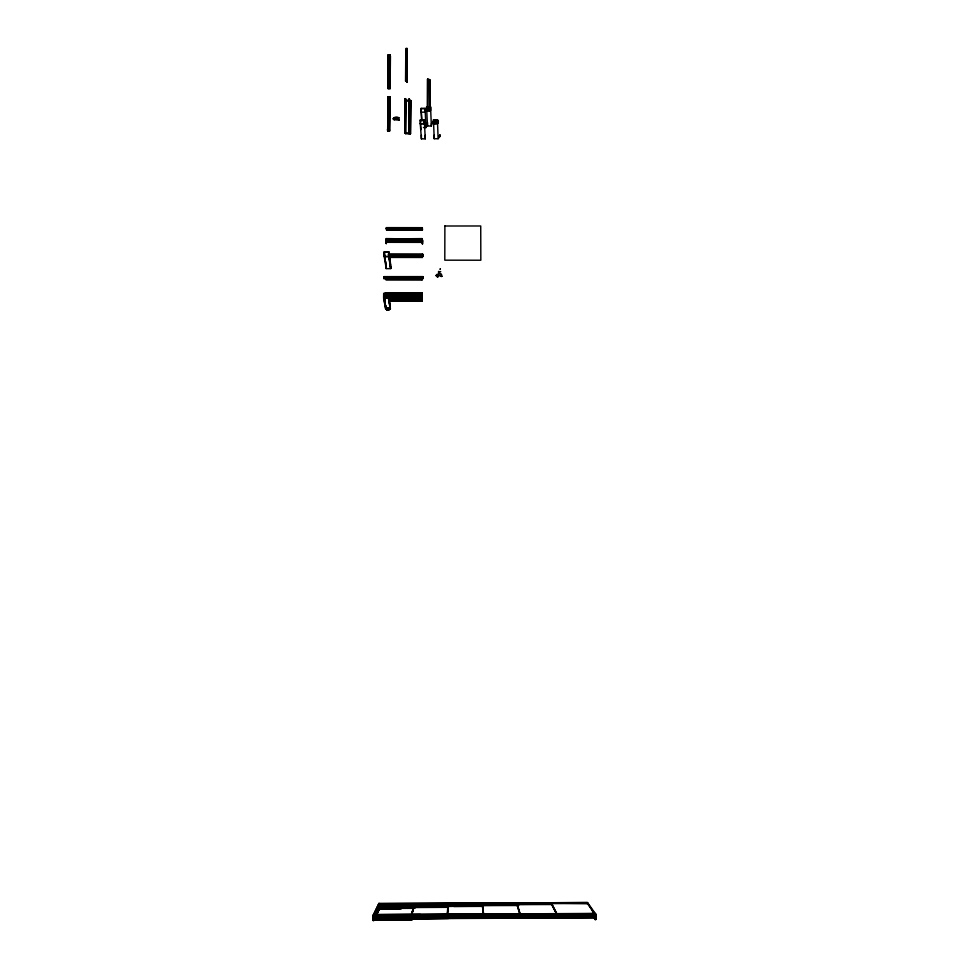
<?xml version="1.0" encoding="UTF-8"?>
<svg xmlns="http://www.w3.org/2000/svg" width="969" height="969" viewBox="0 0 969 969"><rect width="100%" height="100%" fill="white"/><g stroke="black" fill="none" stroke-linecap="round" stroke-linejoin="round"><path stroke-width="1.45" d="M422.084 298.67L388.496 298.513L421.999 298.755L421.987 297.447L388.508 297.544L421.999 297.653M422.072 295.799L422.096 296.405L421.975 292.904L422.157 301.129L421.987 299.203M447.835 906.415L425.512 906.96M447.835 906.354L447.206 914.857M482.199 905.397L482.296 905.845M411.11 915.85L413.472 907.238L413.327 908.014M388.508 298.343L421.999 298.367L422.072 299.809L388.751 299.566L422.169 299.591L422.096 301.08M422.084 295.569L422.012 292.929L385.492 292.88M422.036 293.268L422.205 295.109M386.461 240.76L386.486 242.323L422.46 242.371L422.375 240.3L386.062 240.264L386.34 243.437M386.159 238.98L422.266 238.604L422.448 241.233L386.498 240.797M386.147 240.421L422.375 240.348L422.557 241.196L386.147 240.687M433.034 122.724C433.082 119.526 432.998 126.067 433.082 123.523M439.829 136.023C439.781 139.064 439.841 132.559 439.781 135.442M440.822 276.25L441.44 274.324L441.912 276.092M444.88 225.922L444.795 260.176L480.83 260.225L480.733 225.983L444.88 226.007M447.944 906.342L482.538 905.979M448.162 906.415L447.424 914.857L448.162 906.839M448.514 918.467L410.311 919.096L410.686 918.14M375.718 915.766L378.879 908.086L413.678 907.905L411.534 914.651M386.377 908.765L378.843 908.462L375.681 915.196M422.036 292.977L385.456 293.098L385.723 294.14L385.48 292.904L422.084 293.038M413.412 907.432L419.48 906.984M421.987 299.033L421.987 297.459M422.46 243.679C422.399 237.199 422.629 247.846 422.327 242.686M422.375 240.578L422.351 239.718M422.036 294.927L388.811 295.388M430.551 106.893L430.527 110.611L426.542 110.599L426.566 106.893L430.551 106.893L431.375 126.018L427.486 126.006L426.566 106.893M431.375 126.018L431.387 123.596M433.458 119.877L433.446 123.608L437.443 123.608L437.455 119.89L433.458 119.877L434.209 138.712L438.109 138.724A2.58 2.41 -0.4 0 0 438.86 136.12M434.209 138.712L434.233 135.079M436.304 275.414L438.085 274.808M437.322 120.011L437.31 123.499L433.579 123.487M437.31 274.748L436.958 275.414M438.218 275.184L438.872 275.656L437.007 275.487M438.533 271.417L438.594 273.561L440.738 273.573L438.63 273.549M516.804 904.44L516.804 904.356M420.28 123.729L420.304 120.011L424.301 120.023L425.27 138.858L421.382 138.846L420.28 123.729L424.277 123.741L424.301 120.023L420.437 120.132M421.624 120.531L421.055 108.443L425.04 108.455L425.997 127.533L423.405 127.533M421.164 112.029L421.176 108.564L424.906 108.564M421.382 138.846L421.406 135.212M385.807 278.66L385.977 279.762L422.157 279.787L422.06 276.759L422.169 277.897M422.278 239.149L386.05 238.592L386.147 241.669M422.448 229.98L422.339 228.672L386.316 228.502L386.534 229.919L422.448 229.919L386.534 229.823M387.334 294.661L422.181 294.673L422.181 300.984L388.763 300.79L422.109 300.984M422.775 278.697L422.763 276.613L383.942 276.637L383.978 278.648L422.787 278.684L422.787 276.831L383.978 276.771L422.775 276.892M422.896 254.29L422.908 256.325L388.69 256.167M424.168 120.144L424.143 123.62L420.413 123.62M425.04 108.455L425.016 112.162L421.031 112.15M425.27 138.858L425.294 135.212M425.997 127.533L426.009 123.911M427.426 107.414L427.571 79.107L429.533 79.603L429.4 107.813M427.486 126.006L427.499 122.385M427.583 106.869L427.571 79.107L430.079 79.955L429.921 110.999M429.679 106.529L429.558 79.797L429.788 110.987M409.112 99.141L408.845 133.601L409.197 132.038M408.979 133.552L409.342 98.995L408.688 131.966M410.42 133.443L409.184 133.468L409.415 98.995L409.318 133.419L410.456 133.831L410.856 100.958L409.451 100.57L409.415 99.08M410.456 133.831L410.82 100.485M413.424 907.953L413.363 907.02L448.162 906.875M413.69 907.493L411.437 915.511M447.835 906.245L447.811 906.936M516.792 904.101L551.712 903.859L551.143 903.423L556.909 914.772M386.28 243.74L386.377 240.857L422.545 240.978L386.134 240.893M398.865 117.709C395.631 115.638 391.633 118.69 394.213 119.817M398.889 117.685L399.143 120.144M404.848 132.971L405.042 99.104M404.933 131.82L405.224 98.85M405.212 133.189L405.478 98.608L405.381 133.443L410.432 133.613M406.738 80.899L406.762 82.389L406.774 80.948L405.551 81.008L405.817 48.523L407.041 48.45L407.174 50.037L406.895 82.389L406.968 48.45L407.174 50.037M405.66 133.601L405.926 100.546M406.386 81.008L406.592 48.535M405.442 131.433L405.199 131.59A4.179 1.756 1.3 0 0 405.381 133.443L408.833 133.443L409.027 98.995L409.112 100.715M439.793 135.054L439.817 135.212M386.34 228.357L422.351 228.829L422.363 227.679L386.389 227.63L386.365 228.769M389.538 87.428L389.913 54.785L390.434 56.323L390.071 88.76L388.145 88.748L388.266 54.761M401.432 908.801L378.806 908.983L378.855 903.435L587.553 902.575M422.145 279.569L385.953 279.544L385.989 278.079M388.399 54.688L387.975 87.888M378.867 909.031L378.891 903.508L373.259 915.027L373.186 920.55L373.973 920.55M385.71 306.156L385.674 309.123L383.603 298.089L383.663 293.534L385.105 301.88M386.098 268.51L386.147 264.125M389.974 98.244L389.611 131.106L387.661 131.094L388.194 96.779M388.387 71.888L388.557 55.584L389.32 55.596M385.819 308.978L386.134 307.415M385.868 305.417L386.134 307.185M387.963 129.894L388.254 96.961M388.206 129.689L388.581 96.767M388.69 87.258L389.078 54.991M379.582 903.508L374.034 914.942M388.678 96.706L388.484 130.44M389.114 54.688L388.957 88.058M388.617 130.44L388.908 96.706L388.848 97.554M389.344 54.688L389.102 88.058L389.477 54.761M388.702 129.689L389.005 96.767M389.005 129.907L389.368 96.997M389.792 54.773L389.901 87.258M389.114 129.894L389.381 96.791M389.332 129.967L389.647 96.706L387.988 96.706L387.661 131.094M390.107 54.7L389.938 88.7L390.265 54.761L388.339 54.761L388.508 56.323M387.794 131.045L389.465 131.045L389.792 96.767L389.829 98.184M388.448 254.823L422.908 254.762L422.908 255.889M384.548 252.63L384.208 256.337L386.243 268.643L390.664 268.643L388.472 254.447L422.908 254.52L422.908 256.252L388.654 255.937L422.884 255.961L422.932 256.64L384.196 256.615M388.472 252.703L388.751 254.435M388.726 256.337L388.751 254.847M388.46 298.089L388.508 293.534L421.999 293.583M388.872 256.482L388.92 251.988L390.798 268.51L388.533 254.496M390.386 266.826L390.652 268.377M390.386 266.608L390.41 264.767M390.253 308.99L389.998 307.5M388.363 293.401L389.998 307.112M393.462 119.199L393.414 118.303M399.119 120.12L394.104 119.744M395.231 118.472L397.532 118.569L395.243 118.618M405.078 133.213L405.43 100.364M587.335 903.253L587.589 903.798M595.426 917.243L595.814 917.8L373.404 918.866L373.453 915.027L378.891 903.508M373.598 920.247L411.837 920.065L373.598 920.247L374.785 917.728M373.683 918.297L373.404 918.866M373.804 914.736L595.354 913.416L595.729 919.557L593.343 917.134M384.051 256.47L384.112 251.988M384.075 296.102L385.965 309.111M556.909 914.348L551.095 902.975L551.361 903.968L551.24 903.12L587.493 903.568L587.359 902.89L587.299 903.617M551.155 903.374L551.494 903.447M587.565 903.459L378.831 904.319M385.771 294.019L385.589 292.977L385.795 294.528M375.742 915.293L378.952 908.316L413.642 908.123M389.962 58.213L390.035 57.886M389.913 66.534L389.962 66.025M422.193 255.828L422.193 254.399L422.278 257.463L389.235 257.439M436.922 275.099L436.268 275.644M437.176 274.917L438.133 274.869M437.176 274.687L437.855 274.784M436.51 121.876C434.633 117.697 433.24 125.195 436.51 121.876A1.381 1.284 -0.4 0 0 434.391 121.537A1.381 1.284 -0.4 0 0 434.669 123.56M387.152 310.116L386.764 309.971M388.206 308.857L389.272 308.445L388.29 307.924M411.801 914.651L413.303 909.249M436.547 122.651L435.565 123.547M379.533 908.68L377.062 913.949L379.533 908.607M375.96 915.766L378.891 909.031M373.186 920.55L374.47 917.837L373.186 920.465M373.44 918.152L595.802 917.146L595.414 916.577M373.501 917.764L595.753 916.65M378.806 906.79L483.228 906.197M373.453 917.183L595.778 916.177L595.39 915.62M373.465 916.735L595.778 915.729L595.378 915.172M378.867 905.276L468.088 904.901M373.465 916.202L595.765 915.208L595.378 914.651M373.477 915.766L595.753 914.76L595.366 914.203M378.843 904.259L587.359 902.805L594.978 914.155M429.497 110.042C430.563 107.353 425.548 108.637 427.874 110.442M393.45 118.254L393.378 119.042M386.498 309.777L387.406 309.511M387.491 308.687L389.247 308.239M405.49 98.717L405.381 133.443L405.212 131.699M389.114 310.056L387.479 310.225M405.66 100.473L409.088 100.485L405.66 100.534A4.155 1.841 1.4 0 1 405.478 98.608L405.938 100.703L410.699 100.715M386.934 309.535L388.424 309.535M388.533 310.153L388.884 309.668M438.872 275.656L438.909 275.535A1.32 1.26 -1.4 0 0 436.934 274.433A1.32 1.26 -1.4 0 0 436.922 276.625A1.32 1.26 -1.4 0 0 438.909 275.535M387.14 308.094L388.726 308.13M387.346 308.057L388.06 308.045M378.831 903.677L587.517 902.539L595.741 914.227L373.453 915.293L373.804 914.506L595.354 913.682L474.749 914.251M551.095 903.06L587.384 902.938M378.818 904.949L551.555 903.992M378.818 905.107L551.664 904.174M480.188 904.901L516.489 904.671M516.78 904.586L551.627 904.525M518.476 904.985L482.283 905.167L517.083 904.889M518.548 905.155L378.806 905.858L518.524 905.506M455.382 905.979L482.659 905.845L483.483 913.815M378.806 906.851L448.417 906.463M453.867 906.499L483.228 906.366M378.734 908.474L414.926 908.328M378.734 909.092L399.955 908.934M373.719 914.736L420.51 914.506M373.259 914.942L595.741 913.973M373.416 917.764L595.79 916.698L595.317 916.141M373.501 917.946L595.717 916.88L595.329 916.323M373.44 918.685L595.765 917.619M386.377 227.751L422.363 227.872M386.498 229.653L422.423 229.701M422.351 241.717L422.266 238.64M386.074 242.02L386.159 242.638M422.278 241.984L386.474 242.044M384.402 251.988L388.642 252.001L390.677 266.911M388.666 254.302L422.908 254.447L388.666 254.581M422.884 255.332L388.654 255.126L422.896 254.968M388.654 255.356L422.896 255.489M384.342 256.47L388.581 256.47M389.211 257.221L422.278 257.245M438.63 271.671L440.738 271.671M440.98 276.383L441.743 276.383M440.98 276.407L441.743 276.407M383.942 278.6L383.942 277.195L422.775 277.182L422.775 278.248M383.93 277.461L422.775 277.425M383.942 277.703L422.763 277.776L383.966 277.837M383.93 278.369L422.763 278.636M421.999 293.45L383.809 293.401L384.596 297.059M383.954 293.546L388.218 293.546M388.823 294.431L422.096 294.443L422.048 293.292M387.334 294.782L422.205 294.855M388.823 296.211L422.109 296.211M388.799 296.599L422.084 296.623M388.799 296.95L422.121 296.938L388.787 297.095M388.508 297.81L421.999 297.907M383.894 298.077L388.169 298.077M388.508 298.016L421.987 297.883M383.748 298.222L388.315 298.222M388.545 298.937L422.012 298.852M388.775 299.264L422.072 299.288M388.775 299.784L422.096 299.966M403.952 300.051L406.98 300.027M388.363 54.991L389.259 55.051M388.036 87.186L389.744 87.198M387.963 87.258L389.901 87.319L387.988 87.476M388.194 88.046L389.865 88.118M388.036 98.232L387.854 96.767L389.804 96.827M389.817 96.985L387.939 96.803M388.993 97.554L389.756 97.554M387.612 129.628L389.284 129.64M387.491 129.737L389.453 129.846L389.465 131.045M387.503 129.894L389.453 129.907M405.369 133.371L408.821 133.383M440.253 268.873L440.011 269.443L440.398 268.958M387.261 308.796L386.619 308.445M435.154 123.547C432.586 122.881 435.832 119.817 436.547 122.264M594.857 914.082L586.826 902.648M591.574 909.721L594.99 914.591M594.07 917.122L595.729 919.557M551.712 903.447L556.909 913.864M520.474 914.881L517.313 904.44M517.071 904.78L519.965 914.445M520.196 914.881L516.78 903.968L516.925 904.961M384.003 296.078L385.287 303.285M383.76 297.943L385.819 309.256L390.265 309.256L388.048 296.029M388.508 293.534L390.398 309.123L388.06 293.898L389.538 302.243M386.207 242.904L386.268 243.437M384.233 254.423L386.05 265.554M385.238 258.723L384.257 251.855L388.787 251.855L390.689 264.719M384.451 254.496L385.19 258.856M385.65 261.46L386.256 265.227M388.133 87.537L388.266 88.688M482.659 905.421L483.616 914.663M482.356 905.179L483.349 914.615M482.429 905.349L483.386 914.663M409.148 131.966L409.184 133.468M406.762 80.875L405.551 81.008M422.157 279.799L422.06 278.406M422.278 257.475L422.193 256.046M420.304 120.011L421.006 129.676M421.055 108.443L421.939 121.089M438.109 138.724L437.455 119.89A2.653 2.471 -0.4 0 1 437.443 123.608M595.584 914.082L595.693 919.484L594.954 919.569M439.781 135.394L439.829 136.072M436.559 123.099A1.381 1.284 -0.4 0 1 436.05 123.56M434.306 123.608A1.635 1.526 -0.4 0 1 434.318 121.282A1.635 1.526 -0.4 0 1 436.777 121.694M437.6 120.241A2.483 2.313 -0.4 0 1 437.588 123.257M427.777 110.587A1.369 1.284 -0.8 0 1 427.244 108.903C429.097 104.713 430.502 112.21 427.244 108.879A1.369 1.284 -0.8 0 1 429.025 108.31A1.369 1.284 -0.8 0 1 429.764 109.921M427.91 110.914A1.623 1.514 -0.8 0 1 427.111 108.649A1.623 1.514 -0.8 0 1 429.667 108.443A1.623 1.514 -0.8 0 1 429.279 110.805M426.687 107.002L426.675 110.478L430.406 110.49L430.418 107.014L426.687 107.002M437.709 276.759L437.443 275.777L437.709 276.795M378.818 907.493L448.417 907.299L378.794 907.517M422.775 278.139L383.93 278.103L422.775 278.188M389.393 130.44L387.709 130.44L389.393 130.5M482.308 905.954L482.199 904.949L482.308 905.954M405.49 100.279L405.357 98.862A4.009 1.781 1.4 0 0 405.49 100.279M434.633 122.784A1.381 1.284 -0.4 0 0 436.704 121.682A1.381 1.284 -0.4 0 0 434.645 120.556A1.381 1.284 -0.4 0 0 434.633 122.784M434.5 122.99A1.635 1.526 -0.4 0 0 436.958 121.682A1.635 1.526 -0.4 0 0 434.512 120.35A1.635 1.526 -0.4 0 0 434.5 122.99M427.729 109.8A1.381 1.284 -0.8 0 0 429.8 108.698A1.381 1.284 -0.8 0 0 427.741 107.583A1.381 1.284 -0.8 0 0 427.729 109.8M427.608 110.006A1.635 1.514 -0.8 0 0 430.054 108.698A1.635 1.514 -0.8 0 0 427.62 107.377A1.635 1.514 -0.8 0 0 427.608 110.006M385.444 297.556A1.417 1.357 -6.4 0 0 387.576 296.381A1.417 1.357 -6.4 0 0 385.468 295.206A1.417 1.357 -6.4 0 0 385.444 297.556M385.335 296.986A1.417 1.357 -6.4 0 0 387.479 295.811A1.417 1.357 -6.4 0 0 385.359 294.637A1.417 1.357 -6.4 0 0 385.335 296.986M385.541 297.398A1.235 1.175 -6.4 0 0 387.394 296.381A1.235 1.175 -6.4 0 0 385.553 295.363A1.235 1.175 -6.4 0 0 385.541 297.398M385.432 296.829A1.235 1.175 -6.4 0 0 387.285 295.811A1.235 1.175 -6.4 0 0 385.456 294.794A1.235 1.175 -6.4 0 0 385.432 296.829M385.202 297.204A1.684 1.611 -6.4 0 0 387.733 295.811A1.684 1.611 -6.4 0 0 385.238 294.419A1.684 1.611 -6.4 0 0 385.202 297.204M385.311 297.774A1.684 1.611 -6.4 0 0 387.842 296.381A1.684 1.611 -6.4 0 0 385.335 294.988A1.684 1.611 -6.4 0 0 385.311 297.774"/></g></svg>
